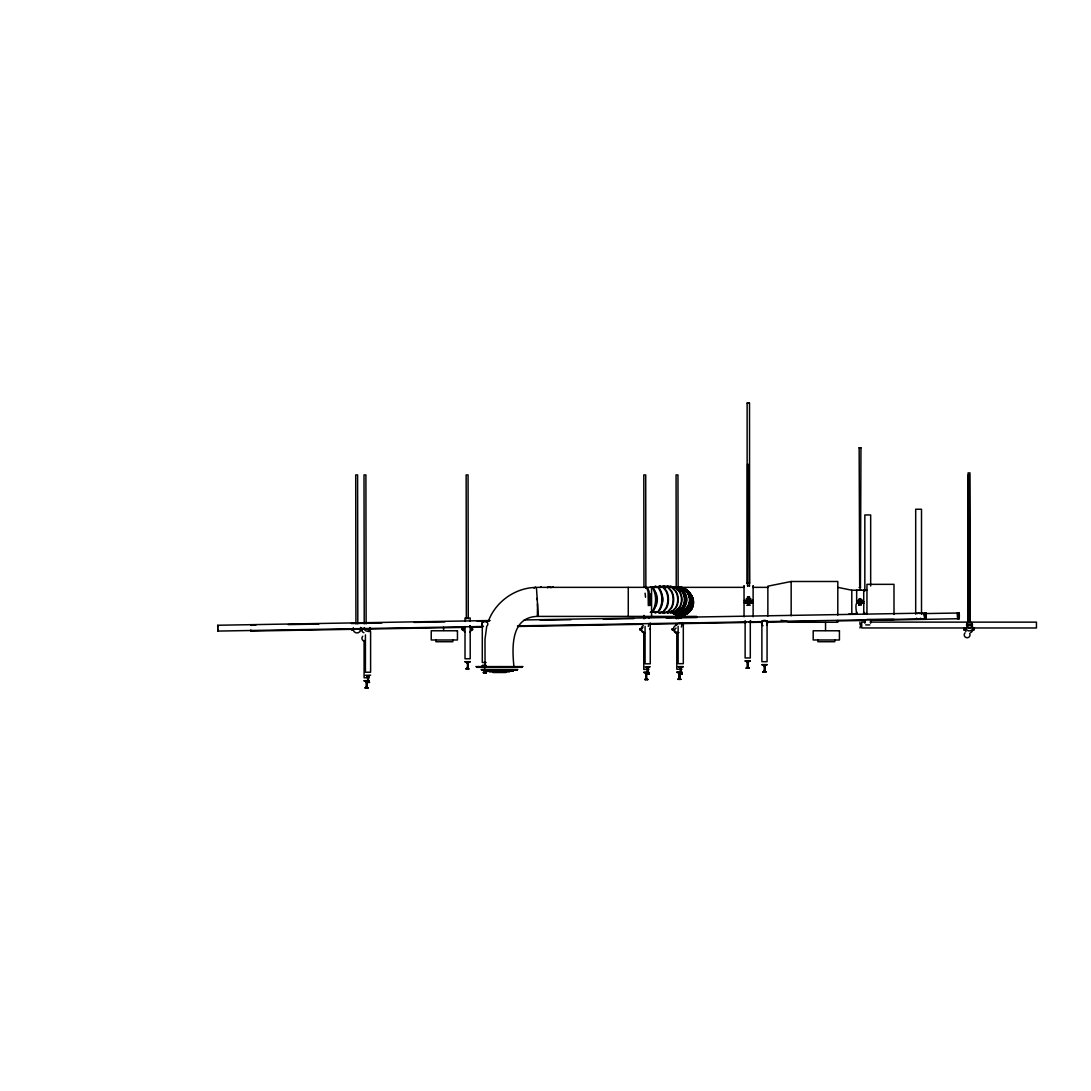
<?xml version="1.0" encoding="UTF-8"?>
<svg xmlns="http://www.w3.org/2000/svg" width="1091" height="1091" viewBox="0 0 1091 1091"><rect width="100%" height="100%" fill="white"/><g stroke="black" fill="none" stroke-linecap="round" stroke-linejoin="round"><path stroke-width="1.5" d="M859.953 627.952L860.881 624.284L859.953 624.284L859.953 622.115M351.711 628.934L353.102 628.716A3.9 3.9 0 0 1 353.32 627.72M672.056 628.934L673.447 628.716A3.9 3.9 0 0 1 676.665 625.225M744.021 587.081L744.035 585.69L744.048 600.95L753.131 600.609M744.035 616.783L744.048 602.464L745.999 602.45M753.104 587.081L753.117 585.69L753.131 600.95L744.048 600.609M753.117 616.783L753.131 602.464L749.953 602.45M856.64 590.886L856.653 589.808L856.667 601.673L863.731 601.673L856.599 601.414L863.731 601.618L863.717 589.808L863.704 590.886M364.299 628.239L364.408 628.989L370.04 628.975L370.135 628.239M761.682 622.47L761.682 623.984M767.314 623.984L767.314 622.47M972.326 625.552L972.326 624.052L966.694 624.052L966.694 625.552L972.326 625.525M648.313 605.614L648.095 591.717L646.827 588.267L645.245 587.067M649.39 605.6L649.172 591.745L647.877 588.322L646.254 587.108M650.904 605.45L650.932 593.559M366.699 687.862L367.49 687.957L366.494 687.862M368.199 675.888C368.281 684.275 368.553 684.943 367.817 675.888M468.134 668.96L468.68 668.96M680.729 673.761L681.834 673.761L678.738 673.488M747.976 667.842L749.053 668.047L746.23 668.142L749.231 668.142L748.371 667.842M763.986 671.77L763.032 671.77L765.991 671.77L762.991 671.77L765.814 671.865L765.05 671.442M486.75 626.207L484.99 639.299L485.059 667.283L485.14 666.519M646.527 673.024C644.549 680.239 648.395 679.693 646.908 679.257L646.908 679.134M679.393 679.311L680.129 678.984C674.306 679.284 683.402 679.393 679.829 679.107M680.729 673.856L682.23 673.761L679.011 673.965M366.699 687.957L366.494 681.425M646.418 679.134C648.872 679.529 641.644 679.188 647.863 679.543L644.863 679.448L645.927 679.257M648.313 626.343L649.009 623.479M681.37 627.052L682.052 624.188M485.509 666.587L484.295 666.765M467.425 668.865L467.425 662.428M484.69 672.588L484.69 669.438M646.158 673.024L646.254 679.134M680.539 673.761L680.525 667.337M747.526 661.623L747.621 667.719M764.3 671.77L764.286 665.346M647.59 673.706L647.495 667.474M679.298 679.107L679.202 672.874M485.413 666.928L485.25 666.451M488.945 619.715C496.637 600.841 516.016 587.531 536.431 587.422L538.327 616.347M654.941 607.687C658.146 602.955 658.159 596.081 654.982 591.336M367.462 682.311L367.476 682.107M366.44 687.535L366.03 687.535C371.281 687.903 363.262 688.162 366.14 687.535L365.594 687.862M466.771 668.96L467.371 668.538L466.525 668.96M484.322 672.588L484.036 672.588M648.122 673.706L649.186 673.911L646.84 673.911M645.504 679.448L645.79 679.134M683.471 611.369L687.875 607.81A12.778 12.519 -89.9 0 0 687.903 591.813L683.511 588.226L678.016 586.917L675.247 587.544M672.438 611.396L677.961 612.651L683.593 611.355L687.985 607.796A12.751 12.437 -89.9 0 0 688.012 591.827L683.634 588.24M686.935 607.851L682.475 611.41L676.952 612.651L671.456 611.342M679.884 673.761L679.229 673.761M763.386 671.77L764.068 671.442M534.058 588.199L535.64 587.067M647.263 673.706L646.227 673.911M483.749 672.588L484.336 672.261M647.113 673.583L646.39 673.911M679.27 673.761L680.184 673.447L679.584 673.856M678.302 679.311L679.148 679.107L678.097 679.311M863.731 601.455L856.667 601.455M645.967 674.102L647.031 673.706L646.227 674.006M678.261 679.407L678.643 679.107M646.595 674.006L646.39 674.006M650.291 612.378L652.568 611.124C656.577 604.196 656.605 594.84 652.609 587.899L650.345 586.631M484.145 672.383L483.395 672.683L486.395 672.588L483.395 672.683L486.395 672.588L485.4 672.683M651.095 612.351L653.414 611.11C657.478 604.209 657.505 594.827 653.454 587.913L651.15 586.658M365.24 687.862L368.199 687.862L367.203 687.957M679.979 673.57L679.229 673.856M747.062 667.719L746.271 668.142L746.994 667.842M365.24 687.957L365.962 687.657L365.199 687.957M763.168 671.865L763.755 671.442M652.186 587.613L655.132 586.29L658.091 587.585C663.219 594.309 663.205 604.755 658.037 611.451L655.077 612.733L652.145 611.41M678.67 678.984L677.947 679.311L680.252 679.407M652.813 587.626L655.8 586.303L658.787 587.599C663.983 594.281 663.955 604.782 658.746 611.437L655.746 612.733L652.773 611.396M466.116 668.865L468.421 668.865M748.835 622.197L749.19 622.047A2.918 2.918 0 0 0 749.79 621.584M919.358 618.979L920.054 618.692M656.005 587.408L659.578 586.072L663.164 587.394L666.028 591.131A11.687 5.905 -89.9 0 1 666.001 607.946L663.11 611.669L659.523 612.978L655.95 611.615M656.537 587.422L660.15 586.085L663.764 587.408L666.669 591.131A11.701 5.96 -89.9 0 1 666.628 607.932L663.71 611.656L660.096 612.965L656.482 611.615M660.846 586.903L663.601 586.003L667.747 587.34L671.06 591.09A12.015 7.187 -89.9 0 1 671.033 608.001L667.692 611.737L663.546 613.06L660.805 612.146M659.946 587.353L664.105 586.003L668.278 587.34L671.62 591.09A12.028 7.255 -89.9 0 1 671.579 608.001L668.224 611.737L664.051 613.06L661.282 612.146M547.123 587.544L549.455 586.808M547.641 587.585L550 586.835M664.542 586.985L667.61 586.085L672.22 587.422L675.929 591.158A12.246 8.51 -89.9 0 1 675.888 607.96L672.179 611.683L667.556 612.992M667.119 612.978L671.701 611.669L675.397 607.96A12.233 8.442 -89.9 0 0 675.424 591.158L671.756 587.422L667.174 586.099M550.641 587.667L553.328 586.931M665.333 587.654L670.624 586.317L675.547 587.626L679.502 591.295A12.342 9.655 -89.9 0 1 679.475 607.823L675.506 611.492L670.57 612.774M670.174 612.76L675.07 611.478L679.011 607.823A12.315 9.574 -89.9 0 0 679.052 591.308L675.124 587.64L670.215 586.331M669.26 587.654L673.079 586.685L677.797 587.967L681.875 591.54A12.274 10.501 -89.9 0 1 681.848 607.605L677.756 611.151L672.67 612.392M674.252 587.558L676.87 586.944L682.53 588.185L686.962 591.758M674.579 611.942L679.72 610.742L683.852 607.319A12.083 11.142 -89.9 0 0 683.893 591.827L679.761 588.376L674.947 587.122M675.397 587.558L678.152 586.944M676.815 612.637L682.325 611.396L686.757 607.837A12.751 12.451 -89.9 0 0 686.785 591.772L682.366 588.199L676.87 586.944M848.689 614.178L856.844 613.537M837.806 615.065L837.806 581.489L791.166 581.489L767.859 586.181L767.859 616.06M537.14 598.332L537.372 600.091M696.672 616.401L537.372 616.401C510.452 617.124 512.02 647.89 513.984 667.174L513.752 667.174M370.545 628.852L369.153 628.907M974.195 628.852L972.845 628.907M360.003 628.934L362.253 628.921L360.835 628.402A3.9 3.9 0 0 0 360.535 627.42M471.285 628.907L472.689 628.921L471.271 628.402A3.9 3.9 0 0 0 469.675 625.879M649.718 628.893L649.622 628.948M217.75 627.407L217.709 625.252L490.159 620.534M524.212 619.947L926.109 613.087L926.204 618.815L766.1 621.584M250.766 625.348L255.88 625.157M288.229 624.597L318.872 624.066M351.234 623.506L381.877 622.975M414.225 622.415L444.883 621.884M477.231 621.325L489.15 621.12M540.236 620.234L570.879 619.702M603.241 619.143L633.885 618.611M666.233 618.052L696.89 617.52M921.65 613.633L959.153 612.992C959.63 616.115 959.344 621.706 957.503 617.997M957.407 613.115L959.166 613.087L959.18 614.438L957.434 614.478C957.393 611.724 957.025 614.642 959.18 613.838M926.109 613.087C924.691 614.11 923.586 611.915 924.432 616.688L926.177 616.66L926.204 618.815M957.407 613.401L959.166 613.374M924.391 614.478L926.123 613.838M924.404 615.174L926.15 615.147M957.434 614.478L959.207 615.147M924.418 615.924L926.164 615.897M957.462 615.924L959.221 615.897L959.234 616.66L957.475 616.688L957.448 615.174M924.445 617.383L926.191 617.356M926.204 618.72C923.777 619.729 923.968 617.22 926.204 617.956M957.489 617.383L959.234 617.356M924.445 617.997L926.204 618.42M217.723 625.348L217.818 631.075L483.449 626.479M517.502 625.893L762.704 621.638M957.503 618.461L959.262 618.42M250.862 631.075L250.862 630.216L250.862 631.075L364.953 629.098M370.054 629.016L465.421 627.366M470.521 627.27L482.44 627.066M518.198 626.452L642.504 624.297M649.309 624.175L746.367 622.497M749.776 622.443L761.695 622.238M766.796 622.143L814.472 621.325M836.62 620.943L865.558 620.438M870.673 620.343L959.262 618.72M746.489 598.659L747.512 598.659L747.962 600.623L746.489 600.623L746.489 598.659L750.594 598.659L750.594 600.623L748.535 600.623M749.64 600.623L749.572 598.659L750.594 598.659M860.39 601.414L861.754 601.414L861.754 599.886L858.549 599.886L858.549 601.414L861.167 600.936M860.594 601.414L861.754 601.414M747.199 403.043L749.517 403.043L749.626 583.058L747.158 583.058L747.13 403.043L749.053 403.043M859.694 587.613L859.149 447.801L860.963 447.801L860.417 587.613M747.253 582.88L748.262 582.88M747.103 583.058L747.812 583.058M748.576 582.88L749.612 583.058M749.517 585.799L747.812 585.799M859.149 587.613L860.199 587.763M860.554 587.613L859.94 587.613M859.122 589.89L860.99 589.89L859.94 589.876M747.417 597.145L749.749 597.145M859.244 600.936L860.417 600.923M748.208 602.737L746.721 602.737L747.594 602.737M749.79 602.737L749.19 602.737M859.258 603.05L856.844 603.05M749.531 598.659L748.835 598.659M860.594 599.886L861.754 599.886M750.294 602.737L749.067 602.737M746.98 605.287L748.099 605.287L747.54 604.032M747.526 586.058L747.58 464.152M749.026 464.152L749.422 586.044M968.331 474.912L967.908 622.211M969.272 474.912L969.817 622.211M747.962 598.659L748.249 598.659M860.772 598.714L859.34 598.714L860.554 598.714M860.376 599.886L858.549 599.886M860.99 600.936L859.299 600.936M745.999 602.723C738.157 602.737 760.877 602.709 749.599 602.737M746.98 602.737L747.662 602.737M858.181 602.832C853.653 600.977 857.567 618.447 856.64 611.928M537.495 603.732L537.372 616.401M747.28 605.287C750.553 604.769 750.717 606.364 749.19 604.032M676.27 623.902L677.047 623.902M676.243 624.052L677.047 624.052M361.912 628.743L361.312 628.743A3.9 3.9 0 0 1 361.626 627.72M964.158 628.157L965.29 628.171M973.308 628.034L974.454 628.034M471.626 628.893L472.512 628.402L471.721 628.962M362.267 629.412L360.03 629.48L361.435 629.739A3.9 3.9 0 0 0 363.944 632.725M369.167 629.412L370.572 629.412M639.803 628.934L641.194 628.716A3.9 3.9 0 0 1 643.445 625.525M462.175 629.548L463.58 629.739A3.9 3.9 0 0 0 465.175 632.262M472.703 629.412L471.312 629.412A3.9 3.9 0 0 1 469.921 632.071M964.158 628.825L965.085 628.716A3.9 3.9 0 0 1 965.317 627.72M649.636 629.357L650.372 629.412M963.694 628.934L965.085 628.716M973.172 628.893L974.058 628.402L973.281 628.962M361.148 630.053L362.076 630.053M369.454 630.053L370.367 630.053M351.998 630.189L352.911 630.189M360.303 630.189L361.216 630.189M462.434 630.189L463.348 630.189M471.585 630.053L472.512 630.053M974.263 629.412L972.872 629.412A3.9 3.9 0 0 1 970.622 632.616M640.09 630.189L641.017 630.189M672.356 630.189L673.27 630.189M963.994 630.189L964.908 630.189M973.145 630.053L974.058 630.053M537.372 587.353L744.13 587.353M752.599 587.353L767.859 587.353M837.806 587.353L851.798 590.217L866.95 590.217M749.34 597.145L747.485 597.145M748.208 599.995L749.19 599.995M744.048 602.464L753.131 602.464M862.217 602.832L863.799 603.05L856.667 603.05L863.799 603.05L863.717 613.974L863.704 611.928M859.149 603.05L861.263 602.832M863.581 613.537L866.95 613.537M866.95 619.415L893.993 619.415M487.459 621.747L482.29 621.747L482.29 662.496L486.163 662.496M865.095 622.115L861.699 622.115L861.699 627.952L1036.45 627.98L1036.45 622.143L870.182 622.115M865.695 624.911L869.813 624.911M368.008 631.471L370.599 631.471L370.599 672.233L365.417 672.233L365.417 634.867M745.126 660.873L750.294 660.873M745.126 661.064L750.294 661.064M465.011 661.692L470.194 661.692M746.326 661.623L749.094 661.623M465.011 661.882L470.194 661.882M746.776 661.855L748.631 661.855M747.335 662.087L748.071 662.087M747.062 662.223L748.358 662.223M466.225 662.428L468.994 662.428M466.675 662.673L468.53 662.673M466.962 663.042L468.244 663.042M467.18 663.233L468.025 663.233M761.886 664.596L767.068 664.596M761.886 664.787L767.068 664.787M763.086 665.346L765.855 665.346M482.29 665.415L486.163 665.415M763.55 665.578L765.405 665.578M482.29 665.605L486.163 665.605M764.109 665.81L764.846 665.81M763.836 665.946L765.118 665.946M483.49 666.151L486.068 666.151M764.055 666.137L764.9 666.137M483.981 666.396L485.522 666.396M475.867 666.587L522.998 666.587M678.125 666.601L683.307 666.601M645.081 666.928L650.263 666.737M678.125 666.778L683.307 666.778M747.335 666.983L748.071 667.065M476.603 667.324L522.262 667.324M679.325 667.337L682.093 667.337M646.295 667.474L649.063 667.474M679.788 667.569L681.643 667.569M646.745 667.719L648.6 667.719M680.348 667.801L681.084 667.801M467.234 667.883L467.971 667.883M647.031 668.087L648.313 668.087M680.075 667.937L681.357 667.937M746.23 668.047L749.231 668.047L748.153 667.842M467.234 668.115L467.971 668.115L467.971 662.673M647.249 668.265L648.095 668.265M680.293 668.128L681.139 668.128M681.97 669.219L676.788 669.219L676.788 631.866M648.927 669.369L643.758 669.369L643.758 632.003M481.063 669.547L517.802 669.547M481.799 669.997L517.066 669.997M481.799 670.283L517.066 670.283M485.495 670.679L513.356 670.679M764.109 670.788L764.846 670.788M485.495 671.02L513.356 671.02M764.109 671.02L764.846 671.02L764.846 665.578M489.232 671.36L509.647 671.36M484.499 671.606L485.25 671.606M489.204 671.77L509.647 671.77M492.9 672.056L505.951 672.056M676.788 672.138L681.97 672.138M643.758 672.288L648.927 672.288M676.788 672.329L681.97 672.329M492.9 672.506L505.951 672.506M643.758 672.465L648.927 672.465M680.348 672.792L681.084 672.792M644.958 673.024L648.04 672.929M678.002 672.874L681.084 673.024M645.422 673.256L646.99 673.256M678.452 673.12L680.307 673.12M645.967 673.488L646.718 673.488M645.695 673.624L646.718 673.692M678.957 673.679L682.23 673.856M645.913 673.815L648.545 673.911M365.417 675.329L370.599 675.152M366.631 675.888L369.399 675.888M367.081 676.12L368.935 676.12M367.367 676.488L368.649 676.488M367.585 676.679L368.431 676.679M369.263 677.77L364.094 677.77L364.094 640.417M679.57 678.234L679.748 678.329M645.967 678.384L646.718 678.479M364.094 680.689L369.263 680.689M364.094 680.879L369.263 680.879M365.294 681.425L368.376 681.343M365.758 681.67L368.376 681.575L368.376 676.12M366.303 681.902L367.053 681.902M366.03 682.039L369.522 682.407L366.249 682.23M366.303 686.785L367.053 686.88M860.908 447.801L859.067 447.801M860.785 599.886L861.044 601.414M859.708 599.886L858.549 601.414M860.663 603.05L862.217 603.05M746.489 600.623L747.512 600.623M749.572 600.623L750.594 600.623M863.008 602.846L863.731 602.846M540.55 586.903L541.327 586.958M781.183 620.261L791.166 622.265L837.806 622.265L837.806 620.384M672.601 611.369L676.72 612.324M672.329 611.355L674.893 611.983L680.061 610.796L684.234 607.36A12.137 11.237 -89.9 0 0 684.262 591.786L680.116 588.335M668.865 611.424L673.024 612.419L678.138 611.178L682.257 607.619A12.301 10.583 -89.9 0 0 682.298 591.513L678.193 587.94M765.241 671.565L765.937 671.77M748.481 667.842L749.231 668.142L748.453 667.719M468.366 668.66L469.116 668.96M368.744 682.107L369.522 682.407M367.749 687.862L367.244 687.535M680.852 679.407L679.802 678.984M649.145 674.006L648.79 673.911M680.129 678.984L680.852 679.311M485.536 672.261L486.218 672.683L485.29 672.261M679.911 679.407L679.57 672.874M513.602 667.297L513.343 666.587M747.826 667.842L747.894 661.623M680.866 673.856L680.893 667.337M467.821 668.96L467.794 662.428M366.794 687.657L366.862 681.425M485.018 672.683L485.059 669.451M645.081 593.204L645.545 597.254M965.14 629.739L963.721 629.48L965.126 629.739A3.9 3.9 0 0 0 965.985 631.566M673.488 629.739L672.083 629.48L673.488 629.739A3.9 3.9 0 0 0 678.984 632.616M641.235 629.739L639.831 629.48L641.235 629.739A3.9 3.9 0 0 0 644.726 632.957M353.143 629.739L351.725 629.48L353.143 629.739A3.9 3.9 0 0 0 360.876 629.412L360.876 629.412M463.539 628.716L462.148 628.934L463.539 628.716A3.9 3.9 0 0 1 464.234 626.82M972.845 628.975L972.817 628.402A3.9 3.9 0 0 0 972.517 627.42M217.791 628.921L217.818 631.075M970.199 621.884L969.981 472.894L968.085 472.894L968.303 621.884M964.662 628.934L964.008 628.893M678.125 588.349L677.961 474.912L676.065 474.912L676.229 586.658M678.166 615.433L678.166 618.829M676.27 615.447L676.27 618.829M673.242 628.893L672.37 628.893M645.872 588.349L645.708 474.912L643.799 474.912L643.963 586.658M644.004 615.447L644.017 618.829M640.99 628.893L640.103 628.893M468.257 618.829L468.053 474.912L466.143 474.912L466.348 618.829M463.334 628.893L462.448 628.893M366.126 623.902L365.908 474.912L364.012 474.912L364.217 623.902M362.076 628.893L360.316 628.893M361.298 629.357L361.38 630.053M357.821 623.902L357.603 474.912L355.707 474.912L355.925 623.902M352.898 628.893L352.011 628.893M921.513 614.192L921.513 509.238L915.69 509.238L915.69 614.192M893.993 614.41L893.993 584.34L866.95 584.34L866.95 614.41M870.673 586.003L870.673 514.952L864.836 514.952L864.836 591.077M870.673 619.838L870.673 623.22M864.836 619.838L864.836 623.22M851.798 590.217L851.798 613.537M834.765 639.981L834.765 641.726L817.855 641.726L817.855 639.981M825.546 622.497L825.546 630.448M791.166 581.489L791.166 615.801M764.655 665.346L764.682 671.865M750.294 620.602L750.294 657.968L745.126 657.968L745.126 620.602M748.071 661.855L748.071 667.297L747.335 667.297L747.335 661.855M683.307 622.92L683.307 663.683L678.125 663.683L678.125 626.316M680.348 667.569L680.348 673.024M679.748 673.12L679.748 678.561L679.011 678.561L679.011 673.12M651.572 587.353L651.572 616.401M650.263 623.07L650.263 663.819L645.081 663.819L645.081 626.466M648.04 667.719L648.04 673.161L647.304 673.161L647.304 667.719M647.863 667.474L647.89 674.006M646.718 673.324L646.718 678.711L645.967 678.711L645.967 673.256M628.266 587.353L628.266 616.401M499.801 666.587L499.801 667.297M499.064 666.587L499.064 667.297M485.25 669.41L485.25 671.838L484.499 671.838L484.499 668.783M484.69 666.151L484.69 667.283M484.499 666.396L484.499 667.269M470.194 621.42L470.194 618.024L465.011 618.024L465.011 621.42M470.194 626.52L470.194 658.773L465.011 658.773L465.011 626.52M452.792 639.981L452.792 641.726L435.895 641.726L435.895 639.981M443.587 627.257L443.587 630.448M367.64 676.12L367.64 681.575M367.053 681.67L367.053 687.112L366.303 687.112L366.303 681.67M482.836 626.125A2.918 2.918 0 0 1 482.658 622.184A2.918 2.918 0 0 1 486.572 621.679A2.918 2.918 0 0 1 487.418 625.525M763.045 625.743A2.918 2.918 0 0 1 762.118 621.556A2.918 2.918 0 0 1 766.373 620.997A2.918 2.918 0 0 1 766.564 625.279M364.803 641.208A2.918 2.918 0 0 1 362.744 636.244M370.026 627.516A2.918 2.918 0 0 1 367.217 631.171A2.918 2.918 0 0 1 364.394 627.516M973.254 627.407A3.9 3.9 0 0 1 965.521 627.72M644.467 632.807A2.918 2.918 0 0 1 641.944 628.43M642.408 627.83A2.918 2.918 0 0 1 643.008 627.366M644.822 617.792A2.918 2.918 0 0 1 648.94 617.792M644.358 618.352A2.918 2.918 0 0 1 649.418 618.352M691.939 606.746A12.383 12.369 64.3 0 1 671.51 611.396A12.86 12.792 -76.1 0 0 690.276 594.663A12.383 12.369 63.7 0 1 689.43 609.037A12.437 12.41 69.4 0 0 690.248 594.65A12.887 12.819 -73.7 0 1 671.333 611.56M691.953 598.632A12.383 12.369 64.3 0 0 689.976 594.99A12.437 12.41 67.1 0 1 692.035 598.604M692.335 599.955A12.383 12.369 64.3 0 1 692.321 605.437M692.021 606.732A12.437 12.41 67.1 0 1 671.524 611.41A12.86 12.792 -75.9 0 0 690.153 611.001A12.86 12.792 -75.9 0 0 688.639 592.358M692.403 599.927A12.437 12.41 67.1 0 1 692.403 605.423M686.28 590.817A12.887 12.819 -75 0 1 691.162 609.91A12.887 12.819 -75 0 1 671.579 611.492M682.08 614.847A12.383 12.369 63.7 0 0 690.467 594.813A12.437 12.41 69.4 0 1 689.007 611.86A12.437 12.41 69.4 0 1 671.92 611.26M679.338 614.819A12.383 12.369 63.7 0 1 675.356 613.647M690.126 594.377A12.437 12.41 69.4 0 1 692.144 598.059A12.383 12.369 63.7 0 0 690.126 594.39A12.86 12.792 -76.1 0 1 688.557 611.942A12.86 12.792 -76.1 0 1 671.006 611.424A12.887 12.819 -73.7 0 0 692.103 606.541M690.085 594.322A12.887 12.819 -73.7 0 1 692.13 598.113M692.526 599.477A12.887 12.819 -73.7 0 1 692.499 605.178M689.607 609.951A12.383 12.369 64.3 0 1 672.233 611.915M691.68 606.31A12.437 12.41 67.1 0 1 672.247 611.928A12.887 12.819 -75 0 0 690.835 609.474A12.887 12.819 -75 0 0 687.194 591.09A12.86 12.792 -76.1 0 1 673.529 612.665A12.887 12.819 -73.7 0 0 687.071 591.008M687.112 591.09A12.86 12.792 -75.9 0 1 690.726 609.446A12.86 12.792 -75.9 0 1 672.274 612.024M692.13 606.228A12.383 12.369 63.7 0 1 672.697 611.724A12.437 12.41 69.4 0 0 692.13 606.269M686.607 591.036A12.86 12.792 -76.1 0 1 691.844 597.704M692.212 604.769A12.86 12.792 -76.1 0 1 671.756 611.983M685.312 590.313A12.887 12.819 -73.7 0 1 689.744 593.899M690.562 595.059A12.887 12.819 -73.7 0 1 692.185 599.054M692.171 604.755A12.887 12.819 -73.7 0 1 690.521 608.737M689.703 609.883A12.887 12.819 -73.7 0 1 671.674 611.983M684.984 612.951A12.383 12.369 64.3 0 1 674.252 612.965A12.437 12.41 67.1 0 0 685.053 612.978M691.653 604.578A12.383 12.369 64.3 0 1 690.071 608.41A12.437 12.41 67.1 0 0 691.735 604.578M688.366 610.551A12.383 12.369 64.3 0 1 686.184 612.296M688.448 610.551A12.437 12.41 67.1 0 1 686.253 612.31M685.53 589.972A12.86 12.792 -75.9 0 1 690.794 608.423A12.86 12.792 -75.9 0 1 671.947 611.601A12.887 12.819 -75 0 0 690.889 608.451A12.887 12.819 -75 0 0 685.612 589.972M674.688 612.787A12.383 12.369 63.7 0 0 692.185 604.482A12.437 12.41 69.4 0 1 674.62 612.856M691.326 598.673A12.383 12.369 64.3 0 1 691.326 604.155M684.657 612.528A12.383 12.369 64.3 0 1 680.661 613.688A12.437 12.41 67.1 0 0 684.725 612.556M691.408 598.645A12.437 12.41 67.1 0 1 691.394 604.155M685.203 589.549A12.86 12.792 -75.9 0 1 691.149 606.732A12.86 12.792 -75.9 0 1 674.02 612.719A12.887 12.819 -75 0 0 691.258 606.76A12.887 12.819 -75 0 0 685.271 589.549M678.343 613.551A12.383 12.369 63.7 0 1 675.615 612.91M678.288 613.619A12.437 12.41 69.4 0 1 675.561 612.965M688.612 608.683A12.383 12.369 64.3 0 1 673.583 612.119M690.685 605.041A12.437 12.41 67.1 0 1 673.611 612.146M688.707 593.259A12.437 12.41 67.1 0 1 690.698 596.913M684.316 589.045A12.887 12.819 -73.7 0 1 690.208 606.214A12.86 12.792 -76.1 0 1 673.188 612.242A12.887 12.819 -73.7 0 0 690.208 606.214A12.86 12.792 -76.1 0 0 684.371 589.072A12.437 12.41 69.4 0 1 690.262 605.873A12.437 12.41 69.4 0 1 673.624 611.587M680.17 587.831A12.887 12.819 -73.7 0 1 683.007 588.485M683.989 611.683A12.383 12.369 64.3 0 1 673.256 611.696M689.089 593.995A12.383 12.369 64.3 0 1 690.658 597.827A12.437 12.41 67.1 0 0 689.157 593.954M690.658 603.309A12.383 12.369 64.3 0 1 689.062 607.141M686.321 610.21A12.383 12.369 64.3 0 0 688.271 608.26A12.437 12.41 67.1 0 1 686.403 610.224M684.057 611.71A12.437 12.41 67.1 0 1 673.283 611.724M690.726 603.296A12.437 12.41 67.1 0 1 689.144 607.141M680.375 587.517A12.86 12.792 -75.9 0 1 691.271 603.855A12.86 12.792 -75.9 0 1 673.352 611.874M680.457 587.517A12.887 12.819 -75 0 1 691.367 603.882A12.887 12.819 -75 0 1 673.406 611.901M690.808 604.537A12.383 12.369 63.7 0 1 673.692 611.519M684.48 589.249A12.383 12.369 63.7 0 1 691.189 603.214M686.444 590.19A12.86 12.792 -76.1 0 1 690.889 597.377A12.437 12.41 69.4 0 0 684.112 588.799A12.383 12.369 63.7 0 1 690.862 597.254A12.887 12.819 -73.7 0 0 688.407 592.208M679.898 587.435A12.86 12.792 -76.1 0 1 684.03 588.649M678.425 587.326A12.887 12.819 -73.7 0 1 683.975 588.622M679.72 587.817A12.383 12.369 64.3 0 1 682.448 588.458M683.662 611.26A12.383 12.369 64.3 0 0 687.944 607.837A12.437 12.41 67.1 0 1 683.716 611.287M679.775 587.749A12.437 12.41 67.1 0 1 682.502 588.404M678.575 612.747A12.86 12.792 -75.9 0 0 691.435 599.873A12.86 12.792 -75.9 0 0 678.629 587.026A12.887 12.819 -75 0 1 691.217 602.764A12.887 12.819 -75 0 1 673.079 611.478A12.86 12.792 -75.9 0 0 677.156 612.651M682.816 611.696A12.383 12.369 63.7 0 1 678.711 612.365M684.098 611.192A12.383 12.369 63.7 0 0 690.848 602.791A12.437 12.41 69.4 0 1 684.071 611.26M682.789 611.778A12.437 12.41 69.4 0 1 678.657 612.433M674.647 611.846A12.383 12.369 -89.5 0 0 689.676 601.877A12.383 12.369 -89.5 0 0 678.82 587.476A12.437 12.424 88.3 0 1 689.771 601.891A12.437 12.424 88.3 0 1 674.674 611.887A12.383 12.369 89.8 0 0 689.676 601.877A12.383 12.369 89.8 0 0 678.929 587.49A12.437 12.424 -88 0 1 689.676 601.891A12.437 12.424 -88 0 1 674.715 611.915M661.596 594.063A7.528 3.464 -89.9 0 1 661.569 604.987M920.654 618.202A2.918 2.918 0 0 1 916.535 618.202M917.136 613.619A2.918 2.918 0 0 1 920.054 613.619M751.126 621.297A3.9 3.9 0 0 1 750.267 621.843M676.761 633.421A2.918 2.918 0 0 1 676.065 628.075M681.998 622.579A2.918 2.918 0 0 1 679.188 623.329M678.479 617.997A2.918 2.918 0 0 1 681.398 617.997M969.613 633.407A2.918 2.918 0 0 1 968.549 637.389L967.853 637.676A2.918 2.918 0 0 1 965.03 632.807M367.353 681.998L366.521 682.311L367.353 681.998M466.962 668.538L466.157 668.865L466.962 668.538M753.213 600.623L743.967 600.623L753.213 600.623M645.613 679.257L644.904 679.543L645.613 679.257M763.755 671.565L763.032 671.865L763.768 671.565M858.794 603.05L859.585 603.064L858.794 603.05M858.794 605.041C860.758 604.673 862.517 605.873 860.663 604.059L858.794 605.041M970.226 622.034L968.276 622.034L970.24 622.034M767.068 620.929L761.886 620.929L761.886 661.692L767.068 661.692L767.068 620.929M457.456 630.775L431.231 630.775L431.231 639.981L457.456 639.981L457.456 630.775M839.429 630.775L813.19 630.775L813.19 639.981L839.429 639.981L839.429 630.775M486.395 672.683L485.645 672.383L486.341 672.683M647.809 679.543L647.086 679.134L647.809 679.448M688.885 612.365A12.86 12.792 -76.1 0 0 690.467 594.772A12.887 12.819 -73.7 0 1 688.844 612.351A12.887 12.819 -73.7 0 1 671.251 611.846A12.86 12.792 -76.1 0 0 688.885 612.365M692.526 604.905A12.383 12.369 63.7 0 0 692.526 599.368A12.437 12.41 69.4 0 1 692.526 604.946M692.199 598.945A12.383 12.369 63.7 0 0 686.675 591.186A12.437 12.41 69.4 0 1 692.199 598.959M673.924 612.542A12.383 12.369 64.3 0 0 677.92 613.688A12.437 12.41 67.1 0 1 673.952 612.569M679.707 613.647A12.383 12.369 63.7 0 0 685.093 612.46A12.437 12.41 69.4 0 1 679.666 613.715M690.821 606.31A12.86 12.792 -75.9 0 0 684.862 589.126A12.887 12.819 -75 0 1 690.93 606.337A12.887 12.819 -75 0 1 673.747 612.324A12.86 12.792 -75.9 0 0 690.821 606.31M674.02 611.942A12.383 12.369 63.7 0 0 687.166 591.145A12.437 12.41 69.4 0 1 673.952 612.01M672.861 611.819A12.86 12.792 -76.1 0 0 690.876 603.064A12.887 12.819 -73.7 0 1 672.779 611.819M679.666 612.419A12.383 12.369 64.3 0 0 682.393 611.792A12.437 12.41 67.1 0 1 679.72 612.446M674.183 611.792A12.383 12.369 64.3 0 0 676.925 612.419A12.437 12.41 67.1 0 1 674.224 611.819M674.62 611.628A12.383 12.369 63.7 0 0 677.347 612.283A12.437 12.41 69.4 0 1 674.552 611.696M682.871 588.294A12.383 12.369 63.7 0 0 680.129 587.681A12.437 12.41 69.4 0 1 682.843 588.267M469.689 626.52A2.918 2.918 0 0 0 470.153 625.92A2.918 2.918 0 0 1 469.689 626.507M968.044 627.352A2.918 2.918 0 0 0 972.422 624.829A2.918 2.918 0 0 0 968.044 622.306A2.918 2.918 0 0 0 968.044 627.352"/></g></svg>
